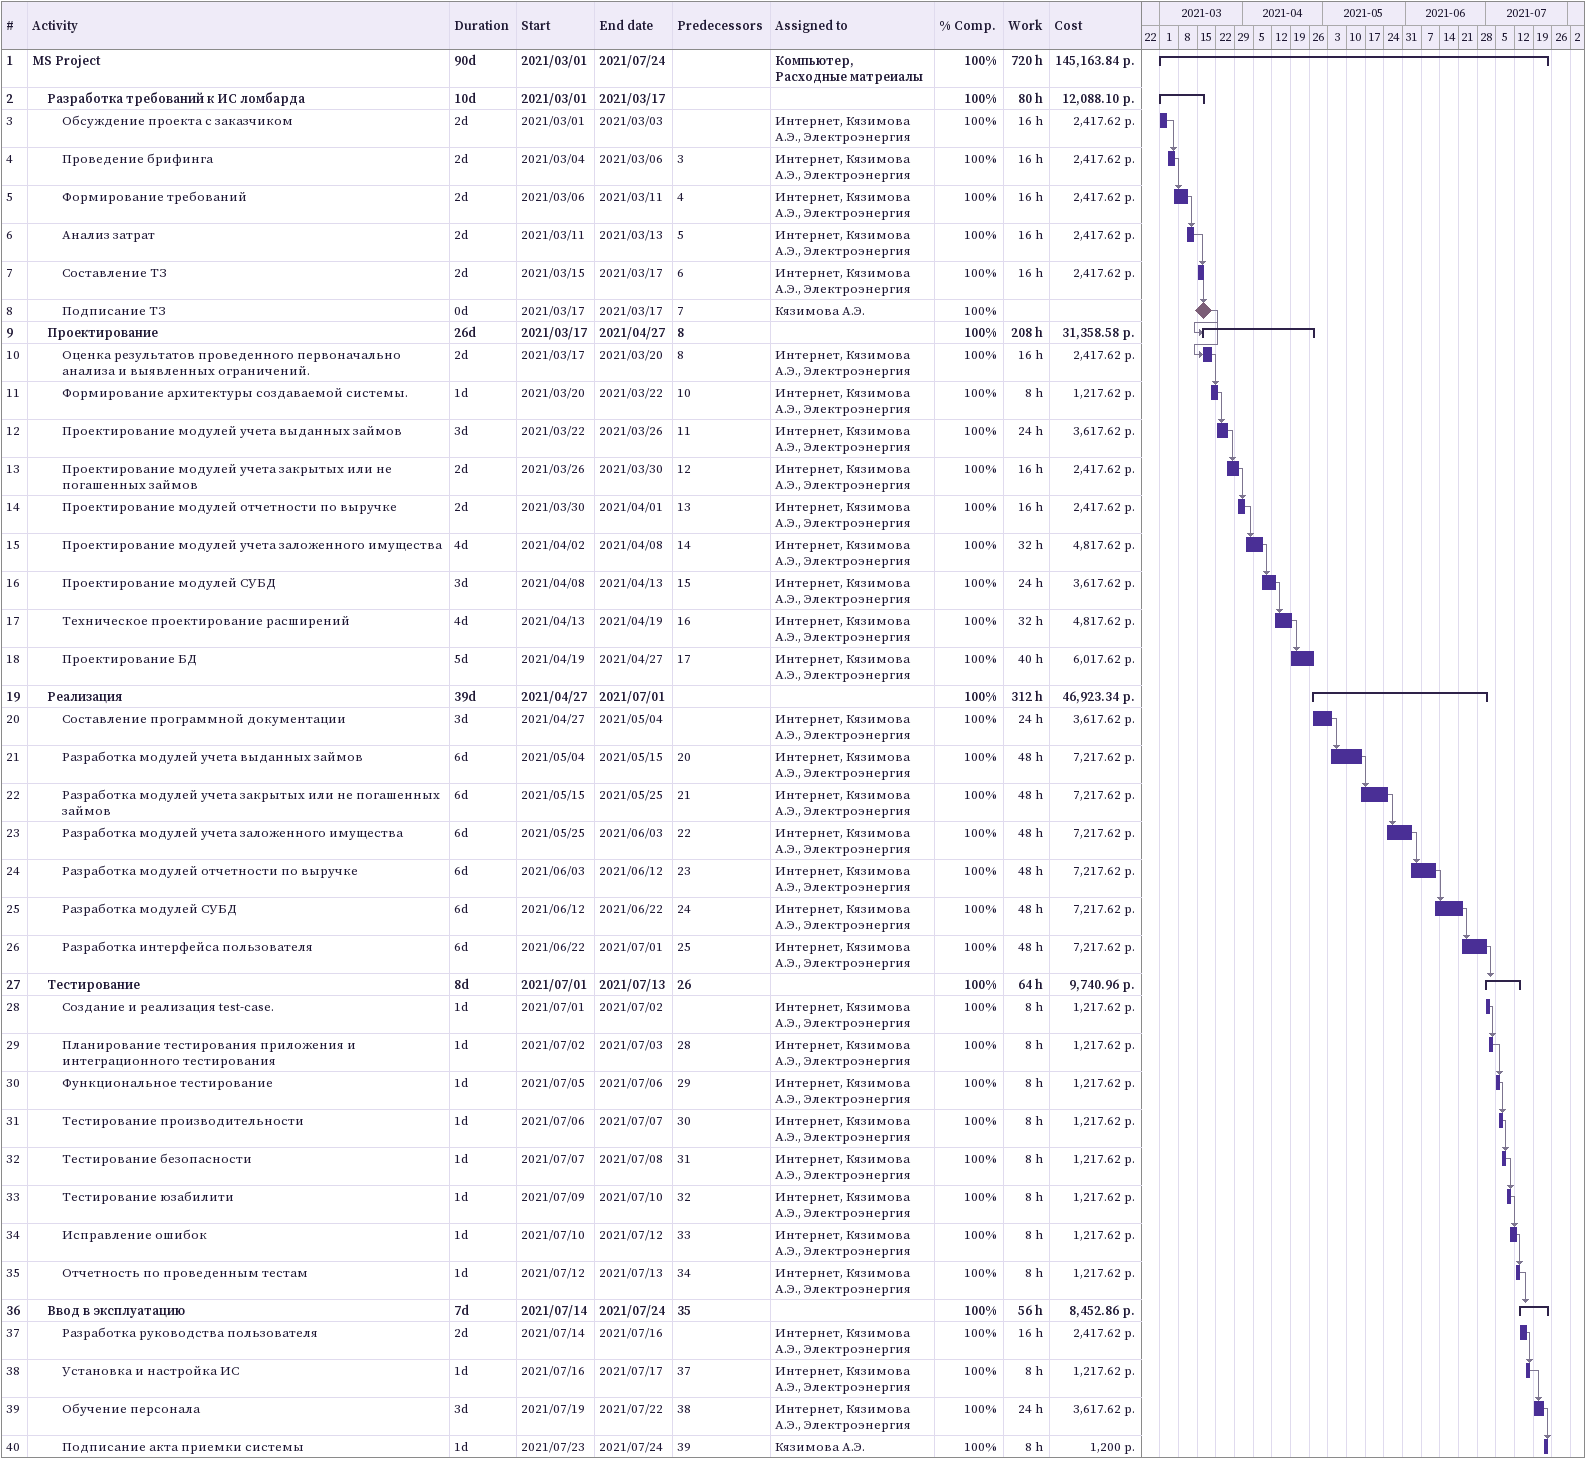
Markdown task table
| ID | Level | Task | Duration | Start | Finish | Predecessors | Resources | % complete | Work (h) | Cost (р.) |
|---|---|---|---|---|---|---|---|---|---|---|
| 1 | 1 | **MS Project** | 90d | 2021-03-01 | 2021-07-24 |  | Компьютер, Расходные матреиалы | 100 | 720 | 145163.84 |
| 2 | 2 | **Разработка требований к ИС ломбарда** | 10d | 2021-03-01 | 2021-03-17 |  |  | 100 | 80 | 12088.10 |
| 3 | 3 | Обсуждение проекта с заказчиком | 2d | 2021-03-01 | 2021-03-03 |  | Интернет, Кязимова А.Э., Электроэнергия | 100 | 16 | 2417.62 |
| 4 | 3 | Проведение брифинга | 2d | 2021-03-04 | 2021-03-06 | 3 | Интернет, Кязимова А.Э., Электроэнергия | 100 | 16 | 2417.62 |
| 5 | 3 | Формирование требований | 2d | 2021-03-06 | 2021-03-11 | 4 | Интернет, Кязимова А.Э., Электроэнергия | 100 | 16 | 2417.62 |
| 6 | 3 | Анализ затрат | 2d | 2021-03-11 | 2021-03-13 | 5 | Интернет, Кязимова А.Э., Электроэнергия | 100 | 16 | 2417.62 |
| 7 | 3 | Составление ТЗ | 2d | 2021-03-15 | 2021-03-17 | 6 | Интернет, Кязимова А.Э., Электроэнергия | 100 | 16 | 2417.62 |
| 8 | 3 | Подписание ТЗ | 0d | 2021-03-17 | 2021-03-17 | 7 | Кязимова А.Э. | 100 |  |  |
| 9 | 2 | **Проектирование** | 26d | 2021-03-17 | 2021-04-27 | 8 |  | 100 | 208 | 31358.58 |
| 10 | 3 | Оценка результатов проведенного первоначально анализа и выявленных ограничений. | 2d | 2021-03-17 | 2021-03-20 | 8 | Интернет, Кязимова А.Э., Электроэнергия | 100 | 16 | 2417.62 |
| 11 | 3 | Формирование архитектуры создаваемой системы. | 1d | 2021-03-20 | 2021-03-22 | 10 | Интернет, Кязимова А.Э., Электроэнергия | 100 | 8 | 1217.62 |
| 12 | 3 | Проектирование модулей учета выданных займов | 3d | 2021-03-22 | 2021-03-26 | 11 | Интернет, Кязимова А.Э., Электроэнергия | 100 | 24 | 3617.62 |
| 13 | 3 | Проектирование модулей учета закрытых или не погашенных займов | 2d | 2021-03-26 | 2021-03-30 | 12 | Интернет, Кязимова А.Э., Электроэнергия | 100 | 16 | 2417.62 |
| 14 | 3 | Проектирование модулей отчетности по выручке | 2d | 2021-03-30 | 2021-04-01 | 13 | Интернет, Кязимова А.Э., Электроэнергия | 100 | 16 | 2417.62 |
| 15 | 3 | Проектирование модулей учета заложенного имущества | 4d | 2021-04-02 | 2021-04-08 | 14 | Интернет, Кязимова А.Э., Электроэнергия | 100 | 32 | 4817.62 |
| 16 | 3 | Проектирование модулей СУБД | 3d | 2021-04-08 | 2021-04-13 | 15 | Интернет, Кязимова А.Э., Электроэнергия | 100 | 24 | 3617.62 |
| 17 | 3 | Техническое проектирование расширений | 4d | 2021-04-13 | 2021-04-19 | 16 | Интернет, Кязимова А.Э., Электроэнергия | 100 | 32 | 4817.62 |
| 18 | 3 | Проектирование БД | 5d | 2021-04-19 | 2021-04-27 | 17 | Интернет, Кязимова А.Э., Электроэнергия | 100 | 40 | 6017.62 |
| 19 | 2 | **Реализация** | 39d | 2021-04-27 | 2021-07-01 |  |  | 100 | 312 | 46923.34 |
| 20 | 3 | Составление программной документации | 3d | 2021-04-27 | 2021-05-04 |  | Интернет, Кязимова А.Э., Электроэнергия | 100 | 24 | 3617.62 |
| 21 | 3 | Разработка модулей учета выданных займов | 6d | 2021-05-04 | 2021-05-15 | 20 | Интернет, Кязимова А.Э., Электроэнергия | 100 | 48 | 7217.62 |
| 22 | 3 | Разработка модулей учета закрытых или не погашенных займов | 6d | 2021-05-15 | 2021-05-25 | 21 | Интернет, Кязимова А.Э., Электроэнергия | 100 | 48 | 7217.62 |
| 23 | 3 | Разработка модулей учета заложенного имущества | 6d | 2021-05-25 | 2021-06-03 | 22 | Интернет, Кязимова А.Э., Электроэнергия | 100 | 48 | 7217.62 |
| 24 | 3 | Разработка модулей отчетности по выручке | 6d | 2021-06-03 | 2021-06-12 | 23 | Интернет, Кязимова А.Э., Электроэнергия | 100 | 48 | 7217.62 |
| 25 | 3 | Разработка модулей СУБД | 6d | 2021-06-12 | 2021-06-22 | 24 | Интернет, Кязимова А.Э., Электроэнергия | 100 | 48 | 7217.62 |
| 26 | 3 | Разработка интерфейса пользователя | 6d | 2021-06-22 | 2021-07-01 | 25 | Интернет, Кязимова А.Э., Электроэнергия | 100 | 48 | 7217.62 |
| 27 | 2 | **Тестирование** | 8d | 2021-07-01 | 2021-07-13 | 26 |  | 100 | 64 | 9740.96 |
| 28 | 3 | Создание и реализация test-case. | 1d | 2021-07-01 | 2021-07-02 |  | Интернет, Кязимова А.Э., Электроэнергия | 100 | 8 | 1217.62 |
| 29 | 3 | Планирование тестирования приложения и интеграционного тестирования | 1d | 2021-07-02 | 2021-07-03 | 28 | Интернет, Кязимова А.Э., Электроэнергия | 100 | 8 | 1217.62 |
| 30 | 3 | Функциональное тестирование | 1d | 2021-07-05 | 2021-07-06 | 29 | Интернет, Кязимова А.Э., Электроэнергия | 100 | 8 | 1217.62 |
| 31 | 3 | Тестирование производительности | 1d | 2021-07-06 | 2021-07-07 | 30 | Интернет, Кязимова А.Э., Электроэнергия | 100 | 8 | 1217.62 |
| 32 | 3 | Тестирование безопасности | 1d | 2021-07-07 | 2021-07-08 | 31 | Интернет, Кязимова А.Э., Электроэнергия | 100 | 8 | 1217.62 |
| 33 | 3 | Тестирование юзабилити | 1d | 2021-07-09 | 2021-07-10 | 32 | Интернет, Кязимова А.Э., Электроэнергия | 100 | 8 | 1217.62 |
| 34 | 3 | Исправление ошибок | 1d | 2021-07-10 | 2021-07-12 | 33 | Интернет, Кязимова А.Э., Электроэнергия | 100 | 8 | 1217.62 |
| 35 | 3 | Отчетность по проведенным тестам | 1d | 2021-07-12 | 2021-07-13 | 34 | Интернет, Кязимова А.Э., Электроэнергия | 100 | 8 | 1217.62 |
| 36 | 2 | **Ввод в эксплуатацию** | 7d | 2021-07-14 | 2021-07-24 | 35 |  | 100 | 56 | 8452.86 |
| 37 | 3 | Разработка руководства пользователя | 2d | 2021-07-14 | 2021-07-16 |  | Интернет, Кязимова А.Э., Электроэнергия | 100 | 16 | 2417.62 |
| 38 | 3 | Установка и настройка ИС | 1d | 2021-07-16 | 2021-07-17 | 37 | Интернет, Кязимова А.Э., Электроэнергия | 100 | 8 | 1217.62 |
| 39 | 3 | Обучение персонала | 3d | 2021-07-19 | 2021-07-22 | 38 | Интернет, Кязимова А.Э., Электроэнергия | 100 | 24 | 3617.62 |
| 40 | 3 | Подписание акта приемки системы | 1d | 2021-07-23 | 2021-07-24 | 39 | Кязимова А.Э. | 100 | 8 | 1200 |
